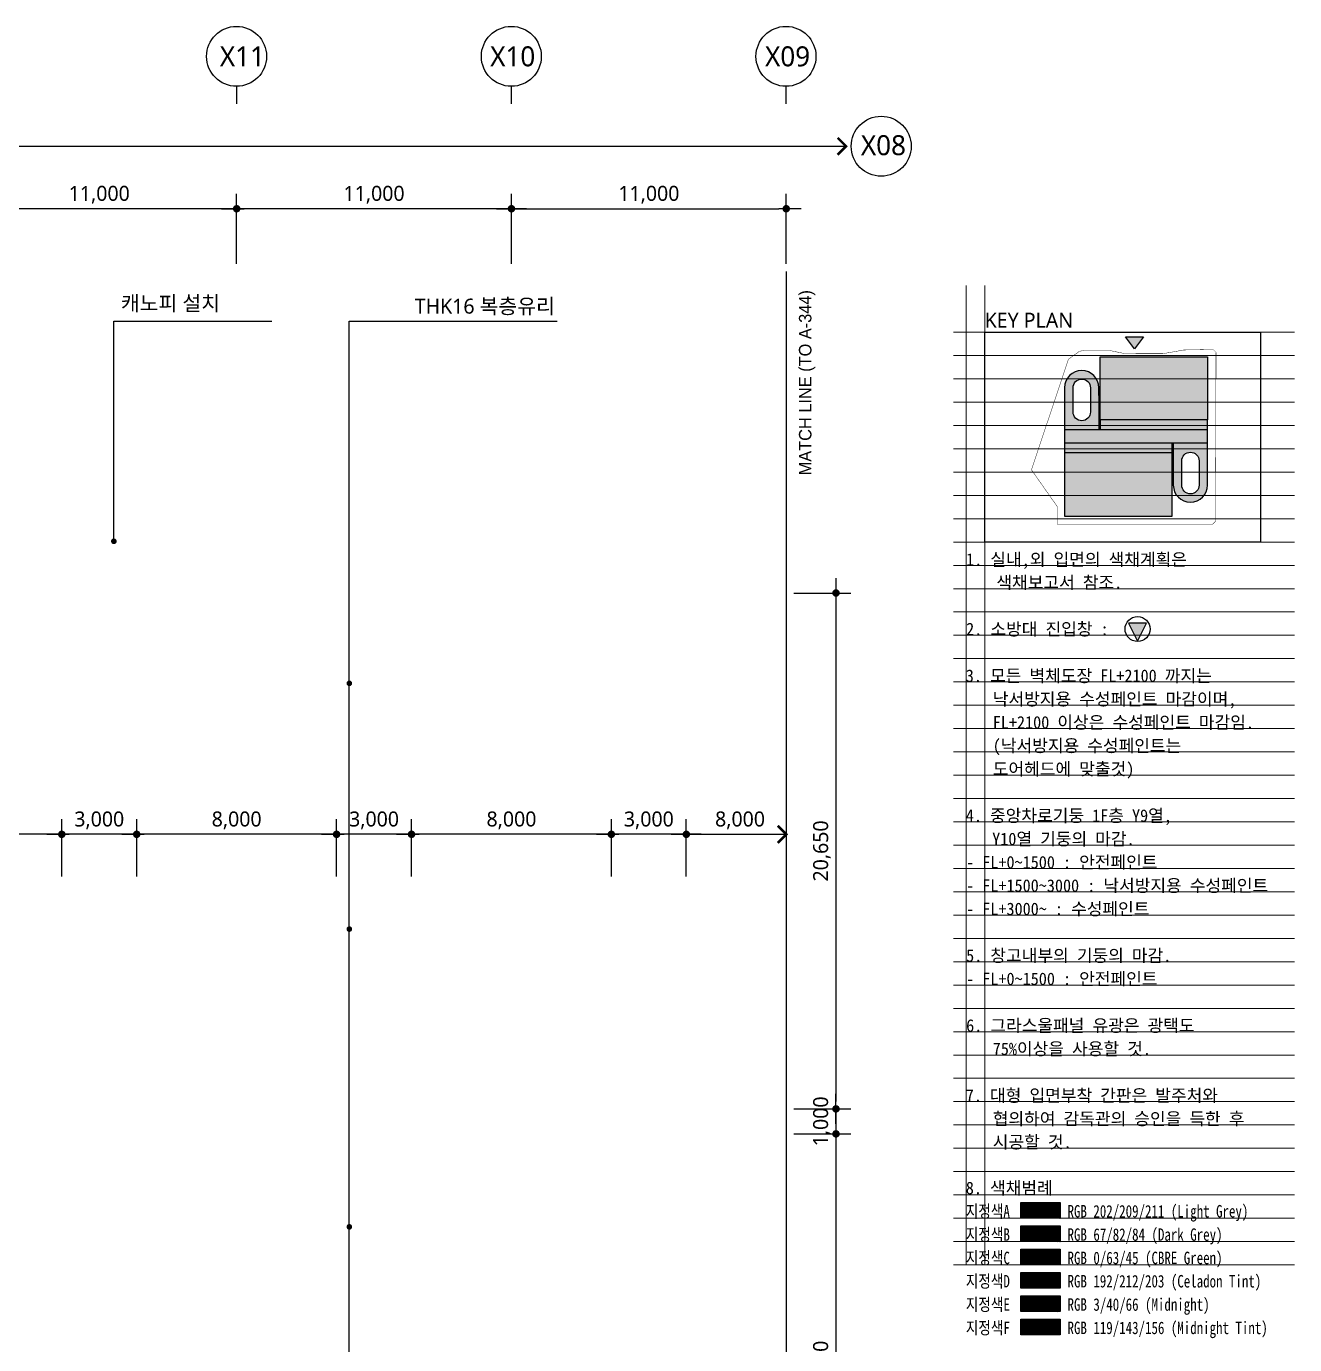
# Model space of a CAD drawing. Header units: millimetres. Extents: x 4937160 to 6265723, y 243853 to 348825.
# Drawn here: x 5374955 to 5425723, y 296057 to 348825 of the extents above; entities that cross this region are included whole.
import ezdxf
from ezdxf.enums import TextEntityAlignment as Align

# ---------------------------------------------------------------- set-up
doc = ezdxf.new("R2010")
doc.units = ezdxf.units.MM
doc.linetypes.add('DASHDOTX2', pattern=[2, 1, -0.5, 0, -0.5])
doc.linetypes.add('PHANTOM', pattern=[63.5, 31.75, -6.35, 6.35, -6.35, 6.35, -6.35])
doc.layers.get('0').update_dxf_attribs({"linetype": 'CONTINUOUS'})
for name, color, linetype in [('8', 8, 'CONTINUOUS'), ('AA-MARK', 1, 'CONTINUOUS'), ('AA-TEX-3', 3, 'CONTINUOUS'), ('DIM', 7, 'CONTINUOUS'), ('색상', 7, 'CONTINUOUS'), ('입면색상', 7, 'CONTINUOUS')]:
    doc.layers.add(name, color=color, linetype=linetype)
for name, color, linetype, lineweight in [('A-AXIS-BUBL', 7, 'CONTINUOUS', 25), ('A-BOND-LIN1', 4, 'DASHDOTX2', 25), ('A-MKXS-TEXT2', 7, 'CONTINUOUS', 25), ('A-XXXX-SYMB', 7, 'CONTINUOUS', 25), ('A-XXXX-TXT1', 3, 'CONTINUOUS', 25), ('A-XXXX-TXT2', 3, 'CONTINUOUS', 25)]:
    doc.layers.add(name, color=color, linetype=linetype, lineweight=lineweight)
doc.layers.add('A-XXXX-NPLT', color=144, linetype='CONTINUOUS', lineweight=15, plot=False)
doc.styles.add('HY울릉도L', font='')
doc.styles.add('돋움', font='')
doc.styles.add('돋움체', font='')
doc.styles.add('맑은고딕', font='malgun.ttf')
doc.styles.get('HY울릉도L').set_extended_font_data('HYwulM')
doc.styles.get('돋움').set_extended_font_data('Dotum')
doc.styles.get('돋움체').set_extended_font_data('DotumChe')
doc.dimstyles.new('CDIM', dxfattribs={"dimtxt": 3, "dimasz": 1.5, "dimexe": 2, "dimexo": 1, "dimgap": 1, "dimtad": 1, "dimdec": 0, "dimrnd": 0.5, "dimzin": 0, "dimdsep": 32, "dimlunit": 6, "dimtxsty": 'HY울릉도L', "dimblk1": '_CIDOT', "dimblk2": '_CIDOT', "dimsah": 1, "dimcen": 5.5, "dimclrd": 2, "dimclre": 2, "dimclrt": 7, "dimadec": 0, "dimazin": 0, "dimtfac": 1, "dimtdec": 0, "dimtix": 1, "dimtmove": 2, "dimatfit": 1, "dimldrblk": '_CIDOT', "dimfxl": 1, "dimtolj": 1, "dimtzin": 0, "dimlwd": -1, "dimarcsym": 0})

# ---------------------------------------------------------------- blocks, each defined once
blk = doc.blocks.new('_CIDOT')
at = {"color": 0, "linetype": 'ByBlock'}
blk.add_line((2, 0), (-1, 0), dxfattribs=at)
at = {"color": 0, "linetype": 'ByBlock', "const_width": 0.5}
blk.add_lwpolyline([(-0.25, 0, 1), (0.25, 0, 1)], format="xyb", close=True, dxfattribs=at)
blk = doc.blocks.new('*D973')
at = {"layer": 'DIM', "lineweight": -2, "transparency": 16777216}
for p, q in [((5372373, 339325), (5372373, 342125)), ((5383373, 339325), (5383373, 342125))]:
    blk.add_line(p, q, dxfattribs=at)
at = {"layer": 'DIM', "transparency": 16777216}
blk.add_line((5383073, 341525), (5372673, 341525), dxfattribs=at)
at = {"layer": 'DIM', "transparency": 16777216, "xscale": 300, "yscale": 300, "zscale": 300}
for p, rotation in [((5372373, 341525), 179.999999999869), ((5383373, 341525), 359.999999999869)]:
    blk.add_blockref('_CIDOT', p, dxfattribs=dict(at, rotation=rotation))
at = {"layer": 'DIM', "color": 3, "transparency": 16777216, "insert": (5377873, 342087), "char_height": 600, "attachment_point": 5, "style": '맑은고딕'}
blk.add_mtext('\\A1;11,000', dxfattribs=at)
blk = doc.blocks.new('*D1010')
at = {"layer": 'DIM', "lineweight": -2, "transparency": 16777216}
for p, q in [((5383373, 339325), (5383373, 342125)), ((5394373, 339325), (5394373, 342125))]:
    blk.add_line(p, q, dxfattribs=at)
at = {"layer": 'DIM', "transparency": 16777216}
blk.add_line((5394073, 341525), (5383673, 341525), dxfattribs=at)
at = {"layer": 'DIM', "transparency": 16777216, "xscale": 300, "yscale": 300, "zscale": 300}
for p, rotation in [((5383373, 341525), 179.999999999869), ((5394373, 341525), 359.999999999869)]:
    blk.add_blockref('_CIDOT', p, dxfattribs=dict(at, rotation=rotation))
at = {"layer": 'DIM', "color": 3, "transparency": 16777216, "insert": (5388873, 342087), "char_height": 600, "attachment_point": 5, "style": '맑은고딕'}
blk.add_mtext('\\A1;11,000', dxfattribs=at)
blk = doc.blocks.new('*D1022')
at = {"layer": 'DIM', "lineweight": -2, "transparency": 16777216}
for p, q in [((5394373, 339325), (5394373, 342125)), ((5405373, 339325), (5405373, 342125))]:
    blk.add_line(p, q, dxfattribs=at)
at = {"layer": 'DIM', "transparency": 16777216}
blk.add_line((5394673, 341525), (5405073, 341525), dxfattribs=at)
at = {"layer": 'DIM', "transparency": 16777216, "xscale": 300, "yscale": 300, "zscale": 300, "rotation": 180}
blk.add_blockref('_CIDOT', (5394373, 341525), dxfattribs=at)
at = {"layer": 'DIM', "transparency": 16777216, "xscale": 300, "yscale": 300, "zscale": 300}
blk.add_blockref('_CIDOT', (5405373, 341525), dxfattribs=at)
at = {"layer": 'DIM', "color": 3, "transparency": 16777216, "insert": (5399873, 342087), "char_height": 600, "attachment_point": 5, "style": '맑은고딕'}
blk.add_mtext('\\A1;11,000', dxfattribs=at)
blk = doc.blocks.new('*D1023')
at = {"layer": 'DIM', "lineweight": -2, "transparency": 16777216}
blk.add_line((5317373, 339325), (5317373, 344625), dxfattribs=at)
at = {"layer": 'DIM', "transparency": 16777216}
blk.add_line((5317673, 344025), (5405373, 344025), dxfattribs=at)
at = {"layer": 'DIM', "transparency": 16777216, "xscale": 300, "yscale": 300, "zscale": 300, "rotation": 180}
blk.add_blockref('_CIDOT', (5317373, 344025), dxfattribs=at)
at = {"layer": 'DIM', "color": 3, "transparency": 16777216, "insert": (5361523, 344587), "char_height": 600, "attachment_point": 5, "style": '맑은고딕'}
blk.add_mtext('\\A1;132,000', dxfattribs=at)
blk = doc.blocks.new('_None')
blk = doc.blocks.new('*D1197')
at = {"layer": 'DIM', "lineweight": -2, "transparency": 16777216}
for p, q in [((5390373, 314793), (5390373, 317084)), ((5398373, 314793), (5398373, 317084))]:
    blk.add_line(p, q, dxfattribs=at)
at = {"layer": 'DIM', "transparency": 16777216}
blk.add_line((5398073, 316484), (5390673, 316484), dxfattribs=at)
at = {"layer": 'DIM', "transparency": 16777216, "xscale": 300, "yscale": 300, "zscale": 300, "rotation": 180}
blk.add_blockref('_CIDOT', (5390373, 316484), dxfattribs=at)
at = {"layer": 'DIM', "transparency": 16777216, "xscale": 300, "yscale": 300, "zscale": 300}
blk.add_blockref('_CIDOT', (5398373, 316484), dxfattribs=at)
at = {"layer": 'DIM', "color": 3, "transparency": 16777216, "insert": (5394373, 317044), "char_height": 600, "attachment_point": 5, "style": '맑은고딕'}
blk.add_mtext('\\A1;8,000', dxfattribs=at)
blk = doc.blocks.new('*D1198')
at = {"layer": 'DIM', "lineweight": -2, "transparency": 16777216}
for p, q in [((5387373, 314793), (5387373, 317084)), ((5390373, 314793), (5390373, 317084))]:
    blk.add_line(p, q, dxfattribs=at)
at = {"layer": 'DIM', "transparency": 16777216}
blk.add_line((5390073, 316484), (5387673, 316484), dxfattribs=at)
at = {"layer": 'DIM', "transparency": 16777216, "xscale": 300, "yscale": 300, "zscale": 300, "rotation": 180}
blk.add_blockref('_CIDOT', (5387373, 316484), dxfattribs=at)
at = {"layer": 'DIM', "transparency": 16777216, "xscale": 300, "yscale": 300, "zscale": 300}
blk.add_blockref('_CIDOT', (5390373, 316484), dxfattribs=at)
at = {"layer": 'DIM', "color": 3, "transparency": 16777216, "insert": (5388873, 317044), "char_height": 600, "attachment_point": 5, "style": '맑은고딕'}
blk.add_mtext('\\A1;3,000', dxfattribs=at)
blk = doc.blocks.new('*D1199')
at = {"layer": 'DIM', "lineweight": -2, "transparency": 16777216}
for p, q in [((5398373, 314793), (5398373, 317084)), ((5401373, 314793), (5401373, 317084))]:
    blk.add_line(p, q, dxfattribs=at)
at = {"layer": 'DIM', "transparency": 16777216}
blk.add_line((5401073, 316484), (5398673, 316484), dxfattribs=at)
at = {"layer": 'DIM', "transparency": 16777216, "xscale": 300, "yscale": 300, "zscale": 300, "rotation": 180}
blk.add_blockref('_CIDOT', (5398373, 316484), dxfattribs=at)
at = {"layer": 'DIM', "transparency": 16777216, "xscale": 300, "yscale": 300, "zscale": 300}
blk.add_blockref('_CIDOT', (5401373, 316484), dxfattribs=at)
at = {"layer": 'DIM', "color": 3, "transparency": 16777216, "insert": (5399873, 317044), "char_height": 600, "attachment_point": 5, "style": '맑은고딕'}
blk.add_mtext('\\A1;3,000', dxfattribs=at)
blk = doc.blocks.new('*D1207')
at = {"layer": 'DIM', "lineweight": -2, "transparency": 16777216}
for p, q in [((5376373, 314793), (5376373, 317084)), ((5379373, 314793), (5379373, 317084))]:
    blk.add_line(p, q, dxfattribs=at)
at = {"layer": 'DIM', "transparency": 16777216}
blk.add_line((5379073, 316484), (5376673, 316484), dxfattribs=at)
at = {"layer": 'DIM', "transparency": 16777216, "xscale": 300, "yscale": 300, "zscale": 300, "rotation": 180}
blk.add_blockref('_CIDOT', (5376373, 316484), dxfattribs=at)
at = {"layer": 'DIM', "transparency": 16777216, "xscale": 300, "yscale": 300, "zscale": 300}
blk.add_blockref('_CIDOT', (5379373, 316484), dxfattribs=at)
at = {"layer": 'DIM', "color": 3, "transparency": 16777216, "insert": (5377873, 317044), "char_height": 600, "attachment_point": 5, "style": '맑은고딕'}
blk.add_mtext('\\A1;3,000', dxfattribs=at)
blk = doc.blocks.new('*D1208')
at = {"layer": 'DIM', "lineweight": -2, "transparency": 16777216}
for p, q in [((5368373, 314793), (5368373, 317084)), ((5376373, 314793), (5376373, 317084))]:
    blk.add_line(p, q, dxfattribs=at)
at = {"layer": 'DIM', "transparency": 16777216}
blk.add_line((5376073, 316484), (5368673, 316484), dxfattribs=at)
at = {"layer": 'DIM', "transparency": 16777216, "xscale": 300, "yscale": 300, "zscale": 300, "rotation": 180}
blk.add_blockref('_CIDOT', (5368373, 316484), dxfattribs=at)
at = {"layer": 'DIM', "transparency": 16777216, "xscale": 300, "yscale": 300, "zscale": 300}
blk.add_blockref('_CIDOT', (5376373, 316484), dxfattribs=at)
at = {"layer": 'DIM', "color": 3, "transparency": 16777216, "insert": (5372373, 317044), "char_height": 600, "attachment_point": 5, "style": '맑은고딕'}
blk.add_mtext('\\A1;8,000', dxfattribs=at)
blk = doc.blocks.new('*D1209')
at = {"layer": 'DIM', "lineweight": -2, "transparency": 16777216}
for p, q in [((5379373, 314793), (5379373, 317084)), ((5387373, 314793), (5387373, 317084))]:
    blk.add_line(p, q, dxfattribs=at)
at = {"layer": 'DIM', "transparency": 16777216}
blk.add_line((5387073, 316484), (5379673, 316484), dxfattribs=at)
at = {"layer": 'DIM', "transparency": 16777216, "xscale": 300, "yscale": 300, "zscale": 300, "rotation": 180}
blk.add_blockref('_CIDOT', (5379373, 316484), dxfattribs=at)
at = {"layer": 'DIM', "transparency": 16777216, "xscale": 300, "yscale": 300, "zscale": 300}
blk.add_blockref('_CIDOT', (5387373, 316484), dxfattribs=at)
at = {"layer": 'DIM', "color": 3, "transparency": 16777216, "insert": (5383373, 317044), "char_height": 600, "attachment_point": 5, "style": '맑은고딕'}
blk.add_mtext('\\A1;8,000', dxfattribs=at)
blk = doc.blocks.new('*D1370')
at = {"layer": 'DIM', "lineweight": -2, "transparency": 16777216}
blk.add_line((5401373, 314793), (5401373, 317084), dxfattribs=at)
at = {"layer": 'DIM', "transparency": 16777216}
blk.add_line((5401673, 316484), (5405373, 316484), dxfattribs=at)
at = {"layer": 'DIM', "transparency": 16777216, "xscale": 300, "yscale": 300, "zscale": 300, "rotation": 180}
blk.add_blockref('_CIDOT', (5401373, 316484), dxfattribs=at)
at = {"layer": 'DIM', "color": 3, "transparency": 16777216, "insert": (5403523, 317044), "char_height": 600, "attachment_point": 5, "style": '맑은고딕'}
blk.add_mtext('\\A1;8,000', dxfattribs=at)
blk = doc.blocks.new('*D1466')
at = {"layer": 'DIM', "lineweight": -2, "transparency": 16777216}
for p, q in [((5405673, 326143), (5407964, 326143)), ((5405673, 305493), (5407964, 305493))]:
    blk.add_line(p, q, dxfattribs=at)
at = {"layer": 'DIM', "transparency": 16777216}
blk.add_line((5407364, 325843), (5407364, 305793), dxfattribs=at)
at = {"layer": 'DIM', "transparency": 16777216, "xscale": 300, "yscale": 300, "zscale": 300}
for p, rotation in [((5407364, 326143), 90), ((5407364, 305493), 270)]:
    blk.add_blockref('_CIDOT', p, dxfattribs=dict(at, rotation=rotation))
at = {"layer": 'DIM', "color": 3, "transparency": 16777216, "insert": (5406803, 315818), "char_height": 600, "attachment_point": 5, "rotation": 90, "style": '맑은고딕'}
blk.add_mtext('\\A1;20,650', dxfattribs=at)
blk = doc.blocks.new('*D1467')
at = {"layer": 'DIM', "transparency": 16777216}
for p, q in [((5407364, 305793), (5407364, 306093)), ((5407364, 305493), (5407364, 304493)), ((5407364, 304193), (5407364, 303893))]:
    blk.add_line(p, q, dxfattribs=at)
at = {"layer": 'DIM', "lineweight": -2, "transparency": 16777216}
for p, q in [((5405673, 305493), (5407964, 305493)), ((5405673, 304493), (5407964, 304493))]:
    blk.add_line(p, q, dxfattribs=at)
at = {"layer": 'DIM', "transparency": 16777216, "xscale": 300, "yscale": 300, "zscale": 300}
for p, rotation in [((5407364, 305493), 270), ((5407364, 304493), 90)]:
    blk.add_blockref('_CIDOT', p, dxfattribs=dict(at, rotation=rotation))
at = {"layer": 'DIM', "color": 3, "transparency": 16777216, "insert": (5406802, 304993), "char_height": 600, "attachment_point": 5, "rotation": 90, "style": '맑은고딕'}
blk.add_mtext('\\A1;1,000', dxfattribs=at)
blk = doc.blocks.new('*D1468')
at = {"layer": 'DIM', "lineweight": -2, "transparency": 16777216}
for p, q in [((5405673, 304493), (5407964, 304493)), ((5405673, 285493), (5407964, 285493))]:
    blk.add_line(p, q, dxfattribs=at)
at = {"layer": 'DIM', "transparency": 16777216}
blk.add_line((5407364, 304193), (5407364, 285793), dxfattribs=at)
at = {"layer": 'DIM', "transparency": 16777216, "xscale": 300, "yscale": 300, "zscale": 300}
for p, rotation in [((5407364, 304493), 90), ((5407364, 285493), 270)]:
    blk.add_blockref('_CIDOT', p, dxfattribs=dict(at, rotation=rotation))
at = {"layer": 'DIM', "color": 3, "transparency": 16777216, "insert": (5406802, 294993), "char_height": 600, "attachment_point": 5, "rotation": 90, "style": '맑은고딕'}
blk.add_mtext('\\A1;19,000', dxfattribs=at)
blk = doc.blocks.new('NOTE')
at = {"layer": 'A-XXXX-NPLT'}
for p, q in [((1010659.8, 179732.7), (1010659.8, 175812.7)), ((1010734.1, 175812.7), (1010734.1, 179732.7)), ((1010609.8, 179546.1), (1011974.8, 179546.1)), ((1010609.8, 179452.7), (1011974.8, 179452.7)), ((1010609.8, 179359.4), (1011974.8, 179359.4)), ((1010609.8, 179266.1), (1011974.8, 179266.1)), ((1010609.8, 179172.7), (1011974.8, 179172.7)), ((1010609.8, 179079.4), (1011974.8, 179079.4)), ((1010609.8, 178986.1), (1011974.8, 178986.1)), ((1010609.8, 178892.7), (1011974.8, 178892.7)), ((1010609.8, 178799.4), (1011974.8, 178799.4)), ((1010609.8, 178706.1), (1011974.8, 178706.1)), ((1010609.8, 178612.7), (1011974.8, 178612.7)), ((1010609.8, 178519.4), (1011974.8, 178519.4)), ((1010609.8, 178426.1), (1011974.8, 178426.1)), ((1010609.8, 178332.7), (1011974.8, 178332.7)), ((1010609.8, 178239.4), (1011974.8, 178239.4)), ((1010609.8, 178146.1), (1011974.8, 178146.1)), ((1010609.8, 178052.7), (1011974.8, 178052.7)), ((1010609.8, 177959.4), (1011974.8, 177959.4)), ((1010609.8, 177866.1), (1011974.8, 177866.1)), ((1010609.8, 177772.7), (1011974.8, 177772.7)), ((1010609.8, 177679.4), (1011974.8, 177679.4)), ((1010609.8, 177586.1), (1011974.8, 177586.1)), ((1010609.8, 177492.7), (1011974.8, 177492.7)), ((1010609.8, 177399.4), (1011974.8, 177399.4)), ((1010609.8, 177306.1), (1011974.8, 177306.1)), ((1010609.8, 177212.7), (1011974.8, 177212.7)), ((1010609.8, 177119.4), (1011974.8, 177119.4)), ((1010609.8, 177026.1), (1011974.8, 177026.1)), ((1010609.8, 176932.7), (1011974.8, 176932.7)), ((1010609.8, 176839.4), (1011974.8, 176839.4)), ((1010609.8, 176746.1), (1011974.8, 176746.1)), ((1010609.8, 176652.7), (1011974.8, 176652.7)), ((1010609.8, 176559.4), (1011974.8, 176559.4)), ((1010609.8, 176466.1), (1011974.8, 176466.1)), ((1010609.8, 176372.7), (1011974.8, 176372.7)), ((1010609.8, 176279.4), (1011974.8, 176279.4)), ((1010609.8, 176186.1), (1011974.8, 176186.1)), ((1010609.8, 176092.7), (1011974.8, 176092.7)), ((1010609.8, 175999.4), (1011974.8, 175999.4)), ((1010609.8, 175906.1), (1011974.8, 175906.1)), ((1010609.8, 175812.7), (1011974.8, 175812.7))]:
    blk.add_line(p, q, dxfattribs=at)
blk = doc.blocks.new('입면확대 범례')
at = {"layer": '8'}
blk.add_hatch(color=1, dxfattribs=at).paths.add_polyline_path([(7721, 25690), (7001, 25690), (7361, 24970)])
at = {"layer": '입면색상', "true_color": 0xcad1d3}
h = blk.add_hatch(dxfattribs=at)
h.set_pattern_fill('벽돌단면', color=254, scale=10.5)
h.set_pattern_definition([(45, (259.359, -94867.733), (-7.4246212, 7.4246212), [])])
h.paths.add_polyline_path([(2687, 2497), (4262, 2497), (4262, 1867), (2687, 1867)])
at = {"layer": '입면색상', "true_color": 0x435254}
h = blk.add_hatch(dxfattribs=at)
h.set_pattern_fill('벽돌단면', color=251, scale=15)
h.set_pattern_definition([(45, (259.359, -95801.067), (-7.4246212, 7.4246212), [])])
h.paths.add_polyline_path([(2687, 1563), (4262, 1563), (4262, 933), (2687, 933)])
at = {"layer": '입면색상', "true_color": 0x003f2d}
h = blk.add_hatch(dxfattribs=at)
h.set_pattern_fill('벽돌단면', color=118, scale=15)
h.set_pattern_definition([(45, (259.359, -96734.4), (-7.4246212, 7.4246212), [])])
h.paths.add_polyline_path([(2687, 630), (4262, 630), (4262, 0), (2687, 0)])
at = {"layer": '입면색상', "true_color": 0xc0d4cb}
h = blk.add_hatch(dxfattribs=at)
h.set_pattern_fill('벽돌단면', color=9, scale=15)
h.set_pattern_definition([(45, (259.359, -97667.733), (-7.4246212, 7.4246212), [])])
h.paths.add_polyline_path([(2687, -303), (4262, -303), (4262, -933), (2687, -933)])
at = {"layer": '입면색상', "true_color": 0x032842}
h = blk.add_hatch(dxfattribs=at)
h.set_pattern_fill('벽돌단면', color=158, scale=15)
h.set_pattern_definition([(45, (259.359, -98601.067), (-7.4246212, 7.4246212), [])])
h.paths.add_polyline_path([(2687, -1237), (4262, -1237), (4262, -1867), (2687, -1867)])
at = {"layer": '입면색상', "true_color": 0x778f9c}
h = blk.add_hatch(dxfattribs=at)
h.set_pattern_fill('벽돌단면', color=252, scale=15)
h.set_pattern_definition([(45, (259.359, -99534.4), (-7.4246212, 7.4246212), [])])
h.paths.add_polyline_path([(2687, -2170), (4262, -2170), (4262, -2800), (2687, -2800)])
at = {"layer": '8', "color": 1}
blk.add_lwpolyline([(7721, 25690), (7001, 25690), (7361, 24970)], close=True, dxfattribs=at)
blk.add_circle((7361, 25450), 500, dxfattribs=at)
at = {"layer": 'DIM'}
for points in [[(2687, 2497), (4262, 2497), (4262, 1867), (2687, 1867)], [(2687, 1563), (4262, 1563), (4262, 933), (2687, 933)], [(2687, 630), (4262, 630), (4262, 0), (2687, 0)], [(2687, -303), (4262, -303), (4262, -933), (2687, -933)], [(2687, -1237), (4262, -1237), (4262, -1867), (2687, -1867)], [(2687, -2170), (4262, -2170), (4262, -2800), (2687, -2800)]]:
    blk.add_lwpolyline(points, close=True, dxfattribs=at)
at = {"layer": '입면색상'}
for points in [[(2687, 2497), (4262, 2497), (4262, 1867), (2687, 1867)], [(2687, 1563), (4262, 1563), (4262, 933), (2687, 933)], [(2687, 630), (4262, 630), (4262, 0), (2687, 0)], [(2687, -303), (4262, -303), (4262, -933), (2687, -933)], [(2687, -1237), (4262, -1237), (4262, -1867), (2687, -1867)], [(2687, -2170), (4262, -2170), (4262, -2800), (2687, -2800)]]:
    blk.add_lwpolyline(points, close=True, dxfattribs=at)
at = {"layer": 'A-XXXX-TXT1', "xscale": 10, "yscale": 10, "zscale": 10}
blk.add_blockref('NOTE', (-10106098, -1758127), dxfattribs=at)
at = {"layer": 'A-XXXX-TXT2', "style": '돋움체'}
for s, p in [('1. 실내,외 입면의 색채계획은', (500, 28236)), ('색채보고서 참조.', (1710, 27317)), ('2. 소방대 진입창 : ', (500, 25450)), ('3. 모든 벽체도장 FL+2100 까지는 ', (487, 23583)), (' 낙서방지용 수성페인트 마감이며,', (1243, 22650)), (' FL+2100 이상은 수성페인트 마감임.', (1243, 21717)), (' (낙서방지용 수성페인트는 ', (1243, 20783)), (' 도어헤드에 맞출것)', (1243, 19850)), ('4. 중앙차로기둥 1F층 Y9열,', (487, 17983)), ('Y10열 기둥의 마감.', (1543, 17050)), ('- FL+0~1500 : 안전페인트', (500, 16117)), ('- FL+1500~3000 : 낙서방지용 수성페인트', (500, 15183)), ('- FL+3000~ : 수성페인트', (500, 14250)), ('5. 창고내부의 기둥의 마감.', (500, 12383)), ('- FL+0~1500 : 안전페인트', (500, 11450)), ('6. 그라스울패널 유광은 광택도', (500, 9583)), (' 75%%%이상을 사용할 것.', (1243, 8650)), ('7. 대형 입면부착 간판은 발주처와 ', (487, 6783)), (' 협의하여 감독관의 승인을 득한 후', (1243, 5850)), (' 시공할 것.', (1243, 4917)), ('8. 색채범례', (487, 3079))]:
    blk.add_text(s, height=500, dxfattribs=at).set_placement(p, align=Align.MIDDLE_LEFT)
at = {"layer": 'A-XXXX-TXT2', "style": '돋움체', "width": 0.8}
for s, p in [('지정색A', (487, 2146)), ('RGB 202/209/211 (Light Grey)', (4559, 2146)), ('지정색B', (487, 1213)), ('RGB 67/82/84 (Dark Grey)', (4559, 1213)), ('지정색C', (487, 279)), ('RGB 0/63/45 (CBRE Green)', (4559, 279)), ('지정색D', (487, -654)), ('RGB 192/212/203 (Celadon Tint)', (4559, -654)), ('지정색E', (487, -1587)), ('RGB 3/40/66 (Midnight)', (4559, -1587)), ('지정색F', (487, -2521)), ('RGB 119/143/156 (Midnight Tint)', (4559, -2521))]:
    blk.add_text(s, height=500, dxfattribs=at).set_placement(p, align=Align.MIDDLE_LEFT)

msp = doc.modelspace()

# ---------------------------------------------------------------- hatches: boundary and pattern name
h = msp.add_hatch(color=251)
h.dxf.hatch_style = 1
h.paths.add_polyline_path([(5418956.5, 336391.2), (5419676.5, 336391.2), (5419316.5, 335911.2)])
h = msp.add_hatch(color=253)
h.dxf.hatch_style = 1
h.paths.add_polyline_path([(5422237.8, 335598.2), (5417935.6, 335598.2), (5417935.6, 333073.5), (5422237.8, 333073.5)])
h.paths.add_polyline_path([(5420818.8, 331748.4), (5416516.6, 331748.4), (5416516.6, 329224), (5420818.8, 329224)])
at = {"layer": '색상'}
h = msp.add_hatch(color=254, dxfattribs=at)
h.dxf.hatch_style = 1
h.paths.add_polyline_path([(5417887.1, 334360.1, 0.4142136), (5417201.9, 335045.4, 0.4142136), (5416516.6, 334360.1), (5416516.6, 334053.1), (5416516.6, 332685.8), (5417887.1, 332685.8)])
h.paths.add_polyline_path([(5417201.9, 333041.3, -0.4142136), (5416852.8, 333390.4), (5416852.8, 333697.5), (5416852.8, 334020.7), (5416852.8, 334360.1, -0.4142136), (5417201.9, 334709.2, -0.4142136), (5417551, 334360.1), (5417551, 334053.1), (5417551, 333729.8), (5417551, 333390.4, -0.4142136)], flags=16)
h.paths.add_polyline_path([(5422237.8, 333073.5), (5417935.6, 333073.5), (5417935.6, 332685.8), (5422237.8, 332685.8)])
h.paths.add_polyline_path([(5422237.8, 332685.8), (5416516.6, 332685.8), (5416516.6, 332136.3), (5422237.8, 332136.3)])
h.paths.add_polyline_path([(5420818.8, 332136.3), (5416516.6, 332136.3), (5416516.6, 331748.4), (5420818.8, 331748.4)])
h.paths.add_polyline_path([(5422237.8, 332136.3), (5420867.3, 332136.3), (5420867.3, 331124.6), (5420867.3, 330461.9, 0.4142136), (5421552.6, 329776.7, 0.4142136), (5422237.8, 330461.9), (5422237.8, 330801.3), (5422237.8, 331124.6)])
h.paths.add_polyline_path([(5421901.7, 331431.6), (5421901.7, 331124.6), (5421901.7, 330801.3), (5421901.7, 330461.9, -0.4142136), (5421552.6, 330112.9, -0.4142136), (5421203.5, 330461.9), (5421203.5, 330769), (5421203.5, 331092.3), (5421203.5, 331431.6, -0.4142136), (5421552.6, 331780.7, -0.4142136)], flags=16)

# ---------------------------------------------------------------- linework, layer by layer
for p, q in [((5416516.6, 334360.1), (5416516.6, 334053.1)), ((5416516.6, 334053.1), (5416516.6, 331748.4)), ((5417887.1, 334360.1), (5417887.1, 332685.8)), ((5417887.1, 334053.1), (5417887.1, 334360.1)), ((5417935.6, 333073.5), (5417935.6, 332685.8)), ((5422237.8, 331124.6), (5422237.8, 333073.5)), ((5416516.6, 332685.8), (5422237.8, 332685.8)), ((5422237.8, 332136.3), (5416516.6, 332136.3)), ((5420818.8, 331748.4), (5420818.8, 332136.3)), ((5420867.3, 332136.3), (5420867.3, 331124.6)), ((5420867.3, 331124.6), (5420867.3, 330461.9)), ((5422237.8, 330801.3), (5422237.8, 331124.6)), ((5422237.8, 330461.9), (5422237.8, 330801.3))]:
    msp.add_line(p, q)
at = {"const_width": 100}
for points in [[(5407428.6, 344366.5), (5407770.1, 344024.9), (5407428.6, 343683.4)], [(5405031.9, 316825.2), (5405373.5, 316483.6), (5405031.9, 316142.1)]]:
    msp.add_lwpolyline(points, dxfattribs=at)
for points in [[(5418956.5, 336391.2), (5419676.5, 336391.2), (5419316.5, 335911.2)], [(5417935.6, 335598.2), (5422237.8, 335598.2), (5422237.8, 333073.5), (5417935.6, 333073.5)], [(5416516.6, 329224), (5420818.8, 329224), (5420818.8, 331748.4), (5416516.6, 331748.4)]]:
    msp.add_lwpolyline(points, close=True)
for points in [[(5417551, 334360.1), (5417551, 334053.1), (5417551, 333729.8), (5417551, 333390.4, -0.4142136), (5417201.9, 333041.3, -0.4142136), (5416852.8, 333390.4), (5416852.8, 333697.5), (5416852.8, 334020.7), (5416852.8, 334360.1, -0.4142136), (5417201.9, 334709.2, -0.4142136), (5417551, 334360.1)], [(5421901.7, 331431.6), (5421901.7, 331124.6), (5421901.7, 330801.3), (5421901.7, 330461.9, -0.4142136), (5421552.6, 330112.9, -0.4142136), (5421203.5, 330461.9), (5421203.5, 330769), (5421203.5, 331092.3), (5421203.5, 331431.6, -0.4142136), (5421552.6, 331780.7, -0.4142136), (5421901.7, 331431.6)]]:
    msp.add_lwpolyline(points, format="xyb", close=True)
for centre, start, end in [((5417201.9, 334360.1), 90, 180), ((5417201.9, 334360.1), 0, 90), ((5421552.6, 330461.9), 180, 270), ((5421552.6, 330461.9), 270, 0)]:
    msp.add_arc(centre, 685.3, start, end)
at = {"layer": 'A-AXIS-BUBL', "ltscale": 0.2}
for p, q in [((5383380.7, 345724.9), (5383380.7, 346425)), ((5394380.7, 345724.9), (5394380.7, 346425)), ((5405373.5, 345724.9), (5405373.5, 346425))]:
    msp.add_line(p, q, dxfattribs=at)
for centre in [(5383368.9, 347624.9), (5394368.9, 347624.9), (5405361.7, 347624.9)]:
    msp.add_circle(centre, 1200, dxfattribs=at)
at = {"layer": 'A-BOND-LIN1', "color": 1, "linetype": 'PHANTOM', "ltscale": 50, "const_width": 16.2}
msp.add_lwpolyline([(5415849, 333047.2), (5416667.6, 335501.5), (5417113.6, 335822.1), (5417331.5, 335854.6), (5417717.9, 335851.7), (5418029.7, 335853.3), (5418301.8, 335853.4), (5418751.5, 335762.3), (5418931.3, 335725.9), (5420445.8, 335723.2), (5420688.4, 335764.9), (5421023.7, 335823.7), (5421277.3, 335870.3), (5422460.9, 335892.2), (5422577.3, 335774.9), (5422577, 335741.8), (5422576.8, 335697.6), (5422576.1, 335578.5), (5422570.9, 333045.6), (5422551.5, 329010.2), (5422436, 328896.7), (5416219.2, 328896.7), (5416214.3, 329613.3), (5415188.2, 331075), (5415610.2, 332339.1), (5415788.3, 332872.6), (5415846.7, 333047.2)], close=True, dxfattribs=at)
at = {"layer": 'A-MKXS-TEXT2'}
for p, q in [((5378457.2, 328214.5), (5378457.2, 337024.9)), ((5378457.2, 337024.9), (5384778.2, 337024.9)), ((5387883.5, 275060), (5387883.5, 337024.9)), ((5387883.5, 337024.9), (5396204.5, 337024.9))]:
    msp.add_line(p, q, dxfattribs=at)
at = {"layer": 'A-MKXS-TEXT2', "const_width": 112.5}
for points in [[(5378457.2, 328158.2, 1), (5378457.2, 328270.7, 1)], [(5387883.5, 322472.7, 1), (5387883.5, 322585.2, 1)], [(5387883.5, 312634.5, 1), (5387883.5, 312747, 1)], [(5387883.5, 300715.4, 1), (5387883.5, 300827.9, 1)]]:
    msp.add_lwpolyline(points, format="xyb", close=True, dxfattribs=at)
at = {"layer": 'A-XXXX-SYMB'}
msp.add_circle((5409173.5, 344024.9), 1200, dxfattribs=at)
at = {"layer": 'AA-MARK', "const_width": 50}
msp.add_lwpolyline([(5405374.1, 248184.9), (5405374.1, 282742.4), (5404852.3, 282924.9), (5405894.6, 282924.9), (5405373.5, 283107.5), (5405373.5, 339024.9)], dxfattribs=at)
at = {"layer": 'DIM'}
msp.add_lwpolyline([(5394373.5, 344024.9), (5407770.1, 344024.9)], dxfattribs=at)
msp.add_lwpolyline([(5413316.5, 336583.3), (5424350.8, 336583.3), (5424350.8, 328183.3), (5413316.5, 328183.3)], close=True, dxfattribs=at)

# ---------------------------------------------------------------- block references
msp.add_blockref('입면확대 범례', (5412073.5, 299249.9))

# ---------------------------------------------------------------- texts
at = {"ltscale": 100, "style": '맑은고딕'}
msp.add_text('KEY PLAN', height=600, dxfattribs=at).set_placement((5413316.5, 336583.3), align=Align.BOTTOM_LEFT)
at = {"layer": 'A-MKXS-TEXT2', "style": '맑은고딕'}
msp.add_text('캐노피 설치', height=600, dxfattribs=at).set_placement((5378737.6, 337741.9), align=Align.MIDDLE_LEFT)
msp.add_text('THK16 복층유리', height=600, dxfattribs=at).set_placement((5396110.7, 337624.9), align=Align.MIDDLE_RIGHT)
at = {"layer": 'A-XXXX-TXT1', "style": '맑은고딕'}
msp.add_text('X08', height=800, dxfattribs=at).set_placement((5409264, 344069.1), align=Align.MIDDLE)
at = {"layer": 'A-XXXX-TXT2', "ltscale": 0.2, "style": '맑은고딕'}
for s, p in [('X11', (5383602.2, 347624.9)), ('X10', (5394424.5, 347624.9)), ('X09', (5405426.5, 347624.9))]:
    msp.add_text(s, height=800, dxfattribs=at).set_placement(p, align=Align.MIDDLE_CENTER)
at = {"layer": 'AA-TEX-3', "style": '돋움'}
msp.add_text('MATCH LINE (TO A-344)', height=500, rotation=90, dxfattribs=at).set_placement((5406381.1, 334560.8), align=Align.CENTER)

# ---------------------------------------------------------------- dimensions: what is measured, and where the dimension line sits
at = {"layer": 'DIM'}
dim = msp.add_aligned_dim(p1=(5317373.5, 339024.9), p2=(5405373.5, 339024.9), distance=5000, text='132,000', dimstyle='CDIM', override={"dimscale": 200, "dimexe": 3, "dimexo": 1.5, "dimtxsty": '맑은고딕', "dimblk2": 'None', "dimse2": 1, "dimclrd": 256, "dimclre": 256, "dimclrt": 3}, dxfattribs=at)
dim.commit()
dim.dimension.update_dxf_attribs({"geometry": '*D1023', "text_midpoint": (5361523.5, 344586.9)})
for p1, p2, distance, picture, middle in [((5383373.5, 339024.9), (5372373.5, 339024.9), -2500, '*D973', (5377873.5, 342086.9)), ((5394373.5, 339024.9), (5383373.5, 339024.9), -2500, '*D1010', (5388873.5, 342086.9)), ((5394373.5, 339024.9), (5405373.5, 339024.9), 2500, '*D1022', (5399873.5, 342086.9))]:
    dim = msp.add_aligned_dim(p1=p1, p2=p2, distance=distance, dimstyle='CDIM', override={"dimscale": 200, "dimexe": 3, "dimexo": 1.5, "dimtxsty": '맑은고딕', "dimclrd": 256, "dimclre": 256, "dimclrt": 3}, dxfattribs=at)
    dim.commit()
    dim.dimension.update_dxf_attribs({"geometry": picture, "text_midpoint": middle})
for base, p1, p2, angle, picture, middle in [((5407363.8, 305493.3), (5405373.5, 326143.3), (5405373.5, 305493.3), 270, '*D1466', (5406803.5, 315818.3)), ((5368373.5, 316483.6), (5376373.5, 314493.3), (5368373.5, 314493.3), 180, '*D1208', (5372373.5, 317043.9)), ((5376373.5, 316483.6), (5379373.5, 314493.3), (5376373.5, 314493.3), 180, '*D1207', (5377873.5, 317043.9)), ((5379373.5, 316483.6), (5387373.5, 314493.3), (5379373.5, 314493.3), 180, '*D1209', (5383373.5, 317043.9)), ((5387373.5, 316483.6), (5390373.5, 314493.3), (5387373.5, 314493.3), 180, '*D1198', (5388873.5, 317043.9)), ((5390373.5, 316483.6), (5398373.5, 314493.3), (5390373.5, 314493.3), 180, '*D1197', (5394373.5, 317043.9)), ((5398373.5, 316483.6), (5401373.5, 314493.3), (5398373.5, 314493.3), 180, '*D1199', (5399873.5, 317043.9)), ((5407363.8, 304493.3), (5405373.5, 305493.3), (5405373.5, 304493.3), 270, '*D1467', (5406801.8, 304993.3)), ((5407363.8, 285493.3), (5405373.5, 304493.3), (5405373.5, 285493.3), 270, '*D1468', (5406801.8, 294993.3))]:
    dim = msp.add_linear_dim(base=base, p1=p1, p2=p2, angle=angle, dimstyle='CDIM', override={"dimscale": 200, "dimexe": 3, "dimexo": 1.5, "dimtxsty": '맑은고딕', "dimclrd": 256, "dimclre": 256, "dimclrt": 3}, dxfattribs=at)
    dim.commit()
    dim.dimension.update_dxf_attribs({"geometry": picture, "text_midpoint": middle})
dim = msp.add_linear_dim(base=(5405373.5, 316483.6), p1=(5401373.5, 314493.3), p2=(5405373.5, 314493.3), angle=0, text='8,000', dimstyle='CDIM', override={"dimscale": 200, "dimexe": 3, "dimexo": 1.5, "dimtxsty": '맑은고딕', "dimblk2": 'None', "dimse2": 1, "dimclrd": 256, "dimclre": 256, "dimclrt": 3}, dxfattribs=at)
dim.commit()
dim.dimension.update_dxf_attribs({"geometry": '*D1370', "text_midpoint": (5403523.5, 317043.9)})

doc.saveas('drawing.dxf')
